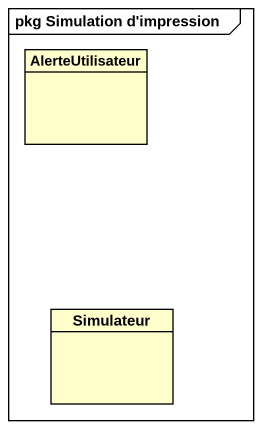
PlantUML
@startuml
mainframe pkg Simulation d'impression
hide circle
hide empty members
class AlerteUtilisateur
class Simulateur
@enduml
